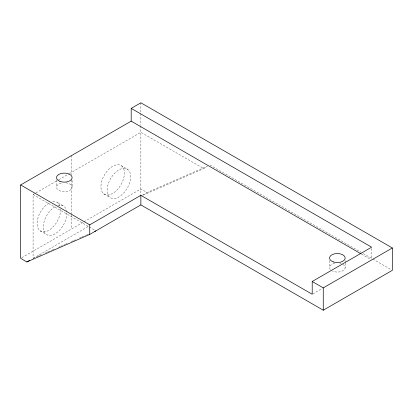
<?xml version="1.0" encoding="UTF-8"?>
<svg xmlns="http://www.w3.org/2000/svg" width="413" height="413" viewBox="0 0 413 413"><rect width="100%" height="100%" fill="white"/><g stroke="black" fill="none" stroke-linecap="round" stroke-linejoin="round"><path stroke-width="0.31" stroke-dasharray="2.06 1.55" d="M34.264 257.841L33.086 258.357L33.086 194.533L35.322 193.243M35.879 192.923L58.218 180.027M58.775 179.701L68.826 173.899M69.384 173.579L140.864 132.31L203.738 168.607L207.362 166.511M21.76 257.712L83.478 222.086M84.035 221.76L140.864 188.953L147.085 192.541L207.016 166.305M33.086 258.357L88.929 226.112M142.418 195.23L147.085 192.541M312.76 293.932L322.202 288.486M143.218 195.101L203.738 168.607M37.201 256.556L38.961 255.781M39.55 255.528L42.487 254.238M45.425 252.952L47.19 252.183M47.774 251.925L51.888 250.123M52.477 249.865L55.414 248.58M58.352 247.294L60.117 246.525M60.701 246.267L64.815 244.465M65.404 244.207L68.341 242.921M71.279 241.636L73.039 240.862M73.628 240.609L76.565 239.323M79.502 238.033L81.268 237.263M81.857 237.005L85.966 235.204M86.554 234.945L88.32 234.176M209.954 165.014L361.112 252.286M363.347 253.577L372.268 258.729M372.825 259.049L391.235 269.679M361.582 254.155L370.507 259.307M121.572 165.861A16.608 9.592 -60 0 1 114.876 191.911A16.608 9.592 -60 0 1 101.588 181.797A16.608 9.592 -60 0 1 121.572 165.861L127.787 169.449A16.608 9.592 -60 0 1 121.092 195.499A16.608 9.592 -60 0 1 107.803 185.385A16.608 9.592 -60 0 1 127.787 169.449M103.787 193.852L110.003 197.44M57.737 202.721L63.953 206.314M33.086 194.533L88.723 226.654M89.28 226.98L94.845 230.191M39.942 230.702L46.158 234.29M371.623 248.461L371.623 259.312M345.17 260.577L345.17 262.482M345.17 263.122L345.17 267.567M329.538 260.577L329.538 267.567M140.864 102.791L140.864 125.294M140.864 125.939L140.864 196.129M72.115 180.481L72.115 187.502M71.774 155.443L71.774 174.756M71.774 179.908L71.774 214.032M71.774 214.672L71.774 228.838M56.514 179.867L56.514 186.888M342.883 264.377A7.816 4.512 0 0 1 343.115 270.618A7.816 4.512 0 0 1 332.331 271.026M330.271 269.477A7.816 4.512 0 0 1 334.845 263.298M339.868 263.298A7.816 4.512 0 0 1 341.262 263.659M65.858 182.768A7.816 4.512 0 0 1 70.804 189.712A7.816 4.512 0 0 1 57.805 189.691A7.816 4.512 0 0 1 62.807 182.768M52.709 201.673A16.608 9.592 -60 0 1 60.375 207.522M60.566 209.174A16.608 9.592 -60 0 1 48.992 230.186A16.608 9.592 -60 0 1 37.098 223.077A16.608 9.592 -60 0 1 49.71 202.685M57.753 205.545A16.608 9.592 -60 0 1 66.596 211.11M66.782 212.762A16.608 9.592 -60 0 1 55.208 233.773A16.608 9.592 -60 0 1 43.319 226.665A16.608 9.592 -60 0 1 55.925 206.273"/><path stroke-width="0.62" d="M131.195 121.138L131.195 108.376L140.864 102.791L392.35 247.986L392.35 270.324L323.26 310.209L140.864 204.905L89.74 234.424L26.866 261.945L20.65 258.357L20.65 184.962L131.195 121.138L361.024 253.83M20.65 184.962L89.74 224.848L140.864 195.334L312.207 294.252L312.207 281.49L371.623 247.186L131.195 108.376M26.866 261.945L29.457 260.448M312.207 281.49L323.26 287.871L392.35 247.986M94.783 231.347L95.955 230.831M323.26 287.871L323.26 310.209M140.864 195.334L140.864 204.905M89.74 224.848L89.74 234.424M333.446 261.945A7.816 4.512 0 0 0 345.17 258.037A7.816 4.512 0 0 0 333.446 254.129A7.816 4.512 0 0 0 333.446 261.945M59.957 181.369A7.816 4.512 0 0 0 72.115 177.926A7.816 4.512 0 0 0 60.876 173.568A7.816 4.512 0 0 0 59.957 181.369"/></g></svg>
